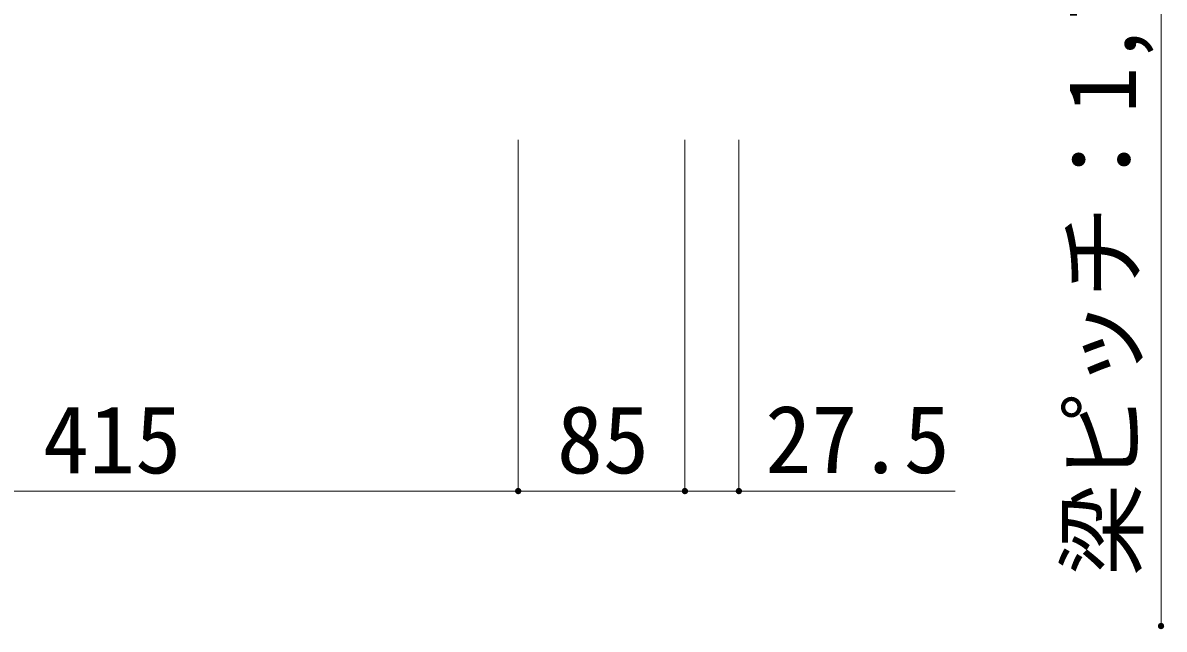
# Model space of a CAD drawing. Units: millimetres, scale not verified, with parts at other scales. Extents: x -10000 to 10000, y -6924 to 6926.
# Drawn here: x 4658 to 6112, y 3035 to 3808 of the extents above; entities that cross this region are included whole.
import ezdxf
from ezdxf.enums import TextEntityAlignment as Align

# ---------------------------------------------------------------- set-up
doc = ezdxf.new("R2010")
doc.units = ezdxf.units.MM
doc.header["$LTSCALE"] = 50
doc.layers.add('0-C_1-7', color=7, linetype='Continuous', lineweight=9)
doc.layers.add('1-C_2-7', color=7, linetype='Continuous', lineweight=9)
doc.styles.add('ＭＳ ゴシック', font='')
doc.styles.get('ＭＳ ゴシック').set_extended_font_data('MS Gothic')

msp = doc.modelspace()

# ---------------------------------------------------------------- linework, layer by layer
at = {"layer": '1-C_2-7', "color": 3}
for p, q in [((6108.47, 4057.06), (6108.47, 3039.49)), ((5289.31, 3659.08), (5289.31, 3211.48)), ((5501.81, 3659.08), (5501.81, 3211.48)), ((5570.53, 3211.48), (5570.53, 3659.08)), ((5501.81, 3211.48), (5501.81, 3509.08)), ((4251.81, 3211.48), (5289.31, 3211.48)), ((5289.31, 3211.48), (5501.81, 3211.48)), ((5501.81, 3211.48), (5570.53, 3211.48)), ((5570.53, 3211.48), (5845.96, 3211.48))]:
    msp.add_line(p, q, dxfattribs=at)
at = {"layer": '1-C_2-7'}
for points in [[(5285.31, 3211.48), (5286.96, 3214.72), (5289.31, 3211.48)], [(5285.31, 3211.48), (5286.57, 3214.4), (5286.96, 3214.72)], [(5285.31, 3211.48), (5286.22, 3214.03), (5286.57, 3214.4)], [(5289.31, 3211.48), (5286.96, 3214.72), (5287.38, 3214.99)], [(5289.31, 3211.48), (5287.38, 3214.99), (5287.83, 3215.2)], [(5289.31, 3211.48), (5287.83, 3215.2), (5288.31, 3215.36)], [(5289.31, 3211.48), (5288.31, 3215.36), (5288.81, 3215.45)], [(5289.31, 3211.48), (5288.81, 3215.45), (5289.31, 3215.48)], [(5289.31, 3211.48), (5289.31, 3215.48), (5289.56, 3215.47)], [(5289.31, 3211.48), (5289.56, 3215.47), (5290.06, 3215.41)], [(5289.31, 3211.48), (5290.06, 3215.41), (5290.54, 3215.29)], [(5289.31, 3211.48), (5290.54, 3215.29), (5291.01, 3215.1)], [(5289.31, 3211.48), (5291.01, 3215.1), (5293.31, 3211.48)], [(5293.31, 3211.48), (5291.01, 3215.1), (5291.45, 3214.86)], [(5293.27, 3211.98), (5291.45, 3214.86), (5291.86, 3214.56)], [(5293.31, 3211.48), (5291.45, 3214.86), (5293.27, 3211.98)], [(5293.18, 3212.48), (5291.86, 3214.56), (5292.22, 3214.22)], [(5293.27, 3211.98), (5291.86, 3214.56), (5293.18, 3212.48)], [(5293.03, 3212.95), (5292.22, 3214.22), (5292.54, 3213.83)], [(5293.18, 3212.48), (5292.22, 3214.22), (5293.03, 3212.95)], [(5497.81, 3211.48), (5499.46, 3214.72), (5501.81, 3211.48)], [(5497.81, 3211.48), (5499.07, 3214.4), (5499.46, 3214.72)], [(5497.81, 3211.48), (5499.46, 3214.72), (5501.81, 3211.48)], [(5497.81, 3211.48), (5499.07, 3214.4), (5499.46, 3214.72)], [(5497.81, 3211.48), (5498.72, 3214.03), (5499.07, 3214.4)], [(5497.81, 3211.48), (5498.72, 3214.03), (5499.07, 3214.4)], [(5501.81, 3211.48), (5499.46, 3214.72), (5499.88, 3214.99)], [(5501.81, 3211.48), (5499.46, 3214.72), (5499.88, 3214.99)], [(5501.81, 3211.48), (5499.88, 3214.99), (5500.33, 3215.2)], [(5501.81, 3211.48), (5499.88, 3214.99), (5500.33, 3215.2)], [(5501.81, 3211.48), (5500.33, 3215.2), (5500.81, 3215.36)], [(5501.81, 3211.48), (5500.33, 3215.2), (5500.81, 3215.36)], [(5501.81, 3211.48), (5500.81, 3215.36), (5501.31, 3215.45)], [(5501.81, 3211.48), (5500.81, 3215.36), (5501.31, 3215.45)], [(5501.81, 3211.48), (5501.31, 3215.45), (5501.81, 3215.48)], [(5501.81, 3211.48), (5501.31, 3215.45), (5501.81, 3215.48)], [(5501.81, 3211.48), (5501.81, 3215.48), (5502.06, 3215.47)], [(5501.81, 3211.48), (5501.81, 3215.48), (5502.06, 3215.47)], [(5501.81, 3211.48), (5502.06, 3215.47), (5502.56, 3215.41)], [(5501.81, 3211.48), (5502.06, 3215.47), (5502.56, 3215.41)], [(5501.81, 3211.48), (5502.56, 3215.41), (5503.04, 3215.29)], [(5501.81, 3211.48), (5502.56, 3215.41), (5503.04, 3215.29)], [(5501.81, 3211.48), (5503.04, 3215.29), (5503.51, 3215.1)], [(5501.81, 3211.48), (5503.04, 3215.29), (5503.51, 3215.1)], [(5501.81, 3211.48), (5503.51, 3215.1), (5505.81, 3211.48)], [(5501.81, 3211.48), (5503.51, 3215.1), (5505.81, 3211.48)], [(5505.81, 3211.48), (5503.51, 3215.1), (5503.95, 3214.86)], [(5505.81, 3211.48), (5503.51, 3215.1), (5503.95, 3214.86)], [(5505.77, 3211.98), (5503.95, 3214.86), (5504.36, 3214.56)], [(5505.81, 3211.48), (5503.95, 3214.86), (5505.77, 3211.98)], [(5505.77, 3211.98), (5503.95, 3214.86), (5504.36, 3214.56)], [(5505.81, 3211.48), (5503.95, 3214.86), (5505.77, 3211.98)], [(5505.68, 3212.48), (5504.36, 3214.56), (5504.72, 3214.22)], [(5505.77, 3211.98), (5504.36, 3214.56), (5505.68, 3212.48)], [(5505.68, 3212.48), (5504.36, 3214.56), (5504.72, 3214.22)], [(5505.77, 3211.98), (5504.36, 3214.56), (5505.68, 3212.48)], [(5505.53, 3212.95), (5504.72, 3214.22), (5505.04, 3213.83)], [(5505.68, 3212.48), (5504.72, 3214.22), (5505.53, 3212.95)], [(5505.53, 3212.95), (5504.72, 3214.22), (5505.04, 3213.83)], [(5505.68, 3212.48), (5504.72, 3214.22), (5505.53, 3212.95)], [(5566.53, 3211.48), (5568.18, 3214.72), (5570.53, 3211.48)], [(5566.53, 3211.48), (5567.79, 3214.4), (5568.18, 3214.72)], [(5566.53, 3211.48), (5567.44, 3214.03), (5567.79, 3214.4)], [(5570.53, 3211.48), (5568.18, 3214.72), (5568.6, 3214.99)], [(5570.53, 3211.48), (5568.6, 3214.99), (5569.05, 3215.2)], [(5570.53, 3211.48), (5569.05, 3215.2), (5569.53, 3215.36)], [(5570.53, 3211.48), (5569.53, 3215.36), (5570.03, 3215.45)], [(5570.53, 3211.48), (5570.03, 3215.45), (5570.53, 3215.48)], [(5570.53, 3211.48), (5570.53, 3215.48), (5570.78, 3215.47)], [(5570.53, 3211.48), (5570.78, 3215.47), (5571.28, 3215.41)], [(5570.53, 3211.48), (5571.28, 3215.41), (5571.76, 3215.29)], [(5570.53, 3211.48), (5571.76, 3215.29), (5572.23, 3215.1)], [(5570.53, 3211.48), (5572.23, 3215.1), (5574.53, 3211.48)], [(5574.53, 3211.48), (5572.23, 3215.1), (5572.67, 3214.86)], [(5574.5, 3211.98), (5572.67, 3214.86), (5573.08, 3214.56)], [(5574.53, 3211.48), (5572.67, 3214.86), (5574.5, 3211.98)], [(5574.4, 3212.48), (5573.08, 3214.56), (5573.44, 3214.22)], [(5574.5, 3211.98), (5573.08, 3214.56), (5574.4, 3212.48)], [(5574.25, 3212.95), (5573.44, 3214.22), (5573.76, 3213.83)], [(5574.4, 3212.48), (5573.44, 3214.22), (5574.25, 3212.95)], [(5285.31, 3211.48), (5285.93, 3213.62), (5286.22, 3214.03)], [(5285.31, 3211.48), (5285.69, 3213.18), (5285.93, 3213.62)], [(5285.31, 3211.48), (5285.5, 3212.72), (5285.69, 3213.18)], [(5285.31, 3211.48), (5285.38, 3212.23), (5285.5, 3212.72)], [(5285.31, 3211.48), (5285.31, 3211.73), (5285.38, 3212.23)], [(5289.31, 3207.48), (5285.31, 3211.48), (5289.31, 3211.48)], [(5289.06, 3207.49), (5285.31, 3211.48), (5289.31, 3207.48)], [(5288.56, 3207.55), (5285.31, 3211.48), (5289.06, 3207.49)], [(5288.07, 3207.68), (5285.31, 3211.48), (5288.56, 3207.55)], [(5287.6, 3207.86), (5285.31, 3211.48), (5288.07, 3207.68)], [(5287.16, 3208.1), (5285.31, 3211.48), (5287.6, 3207.86)], [(5287.16, 3208.1), (5285.34, 3210.98), (5285.31, 3211.48)], [(5286.76, 3208.4), (5285.34, 3210.98), (5287.16, 3208.1)], [(5286.76, 3208.4), (5285.43, 3210.49), (5285.34, 3210.98)], [(5286.39, 3208.74), (5285.43, 3210.49), (5286.76, 3208.4)], [(5286.39, 3208.74), (5285.59, 3210.01), (5285.43, 3210.49)], [(5286.07, 3209.13), (5285.59, 3210.01), (5286.39, 3208.74)], [(5286.07, 3209.13), (5285.8, 3209.55), (5285.59, 3210.01)], [(5293.3, 3211.23), (5289.31, 3211.48), (5293.31, 3211.48)], [(5293.24, 3210.73), (5289.31, 3211.48), (5293.3, 3211.23)], [(5293.11, 3210.25), (5289.31, 3211.48), (5293.24, 3210.73)], [(5292.93, 3209.78), (5289.31, 3211.48), (5293.11, 3210.25)], [(5292.68, 3209.34), (5289.31, 3211.48), (5292.93, 3209.78)], [(5292.39, 3208.93), (5289.31, 3211.48), (5292.68, 3209.34)], [(5292.04, 3208.57), (5289.31, 3211.48), (5292.39, 3208.93)], [(5291.66, 3208.25), (5289.31, 3211.48), (5292.04, 3208.57)], [(5291.23, 3207.98), (5289.31, 3211.48), (5291.66, 3208.25)], [(5291.23, 3207.98), (5289.31, 3207.48), (5289.31, 3211.48)], [(5290.78, 3207.76), (5289.31, 3207.48), (5291.23, 3207.98)], [(5290.3, 3207.61), (5289.31, 3207.48), (5290.78, 3207.76)], [(5289.81, 3207.51), (5289.31, 3207.48), (5290.3, 3207.61)], [(5293.03, 3212.95), (5292.54, 3213.83), (5292.81, 3213.41)], [(5497.81, 3211.48), (5498.43, 3213.62), (5498.72, 3214.03)], [(5497.81, 3211.48), (5498.43, 3213.62), (5498.72, 3214.03)], [(5497.81, 3211.48), (5498.19, 3213.18), (5498.43, 3213.62)], [(5497.81, 3211.48), (5498.19, 3213.18), (5498.43, 3213.62)], [(5497.81, 3211.48), (5498, 3212.72), (5498.19, 3213.18)], [(5497.81, 3211.48), (5498, 3212.72), (5498.19, 3213.18)], [(5497.81, 3211.48), (5497.88, 3212.23), (5498, 3212.72)], [(5497.81, 3211.48), (5497.88, 3212.23), (5498, 3212.72)], [(5497.81, 3211.48), (5497.81, 3211.73), (5497.88, 3212.23)], [(5497.81, 3211.48), (5497.81, 3211.73), (5497.88, 3212.23)], [(5501.81, 3207.48), (5497.81, 3211.48), (5501.81, 3211.48)], [(5501.56, 3207.49), (5497.81, 3211.48), (5501.81, 3207.48)], [(5501.06, 3207.55), (5497.81, 3211.48), (5501.56, 3207.49)], [(5500.57, 3207.68), (5497.81, 3211.48), (5501.06, 3207.55)], [(5500.1, 3207.86), (5497.81, 3211.48), (5500.57, 3207.68)], [(5499.66, 3208.1), (5497.81, 3211.48), (5500.1, 3207.86)], [(5499.66, 3208.1), (5497.84, 3210.98), (5497.81, 3211.48)], [(5501.81, 3207.48), (5497.81, 3211.48), (5501.81, 3211.48)], [(5501.56, 3207.49), (5497.81, 3211.48), (5501.81, 3207.48)], [(5501.06, 3207.55), (5497.81, 3211.48), (5501.56, 3207.49)], [(5500.57, 3207.68), (5497.81, 3211.48), (5501.06, 3207.55)], [(5500.1, 3207.86), (5497.81, 3211.48), (5500.57, 3207.68)], [(5499.66, 3208.1), (5497.81, 3211.48), (5500.1, 3207.86)], [(5499.66, 3208.1), (5497.84, 3210.98), (5497.81, 3211.48)], [(5499.26, 3208.4), (5497.84, 3210.98), (5499.66, 3208.1)], [(5499.26, 3208.4), (5497.93, 3210.49), (5497.84, 3210.98)], [(5499.26, 3208.4), (5497.84, 3210.98), (5499.66, 3208.1)], [(5499.26, 3208.4), (5497.93, 3210.49), (5497.84, 3210.98)], [(5498.89, 3208.74), (5497.93, 3210.49), (5499.26, 3208.4)], [(5498.89, 3208.74), (5498.09, 3210.01), (5497.93, 3210.49)], [(5498.89, 3208.74), (5497.93, 3210.49), (5499.26, 3208.4)], [(5498.89, 3208.74), (5498.09, 3210.01), (5497.93, 3210.49)], [(5498.57, 3209.13), (5498.09, 3210.01), (5498.89, 3208.74)], [(5498.57, 3209.13), (5498.3, 3209.55), (5498.09, 3210.01)], [(5498.57, 3209.13), (5498.09, 3210.01), (5498.89, 3208.74)], [(5498.57, 3209.13), (5498.3, 3209.55), (5498.09, 3210.01)], [(5505.8, 3211.23), (5501.81, 3211.48), (5505.81, 3211.48)], [(5505.74, 3210.73), (5501.81, 3211.48), (5505.8, 3211.23)], [(5505.61, 3210.25), (5501.81, 3211.48), (5505.74, 3210.73)], [(5505.43, 3209.78), (5501.81, 3211.48), (5505.61, 3210.25)], [(5505.18, 3209.34), (5501.81, 3211.48), (5505.43, 3209.78)], [(5504.89, 3208.93), (5501.81, 3211.48), (5505.18, 3209.34)], [(5504.54, 3208.57), (5501.81, 3211.48), (5504.89, 3208.93)], [(5504.16, 3208.25), (5501.81, 3211.48), (5504.54, 3208.57)], [(5503.73, 3207.98), (5501.81, 3211.48), (5504.16, 3208.25)], [(5503.73, 3207.98), (5501.81, 3207.48), (5501.81, 3211.48)], [(5505.8, 3211.23), (5501.81, 3211.48), (5505.81, 3211.48)], [(5505.74, 3210.73), (5501.81, 3211.48), (5505.8, 3211.23)], [(5505.61, 3210.25), (5501.81, 3211.48), (5505.74, 3210.73)], [(5505.43, 3209.78), (5501.81, 3211.48), (5505.61, 3210.25)], [(5505.18, 3209.34), (5501.81, 3211.48), (5505.43, 3209.78)], [(5504.89, 3208.93), (5501.81, 3211.48), (5505.18, 3209.34)], [(5504.54, 3208.57), (5501.81, 3211.48), (5504.89, 3208.93)], [(5504.16, 3208.25), (5501.81, 3211.48), (5504.54, 3208.57)], [(5503.73, 3207.98), (5501.81, 3211.48), (5504.16, 3208.25)], [(5503.73, 3207.98), (5501.81, 3207.48), (5501.81, 3211.48)], [(5503.28, 3207.76), (5501.81, 3207.48), (5503.73, 3207.98)], [(5503.28, 3207.76), (5501.81, 3207.48), (5503.73, 3207.98)], [(5502.8, 3207.61), (5501.81, 3207.48), (5503.28, 3207.76)], [(5502.8, 3207.61), (5501.81, 3207.48), (5503.28, 3207.76)], [(5502.31, 3207.51), (5501.81, 3207.48), (5502.8, 3207.61)], [(5502.31, 3207.51), (5501.81, 3207.48), (5502.8, 3207.61)], [(5505.53, 3212.95), (5505.04, 3213.83), (5505.31, 3213.41)], [(5505.53, 3212.95), (5505.04, 3213.83), (5505.31, 3213.41)], [(5566.53, 3211.48), (5567.15, 3213.62), (5567.44, 3214.03)], [(5566.53, 3211.48), (5566.91, 3213.18), (5567.15, 3213.62)], [(5566.53, 3211.48), (5566.72, 3212.72), (5566.91, 3213.18)], [(5566.53, 3211.48), (5566.6, 3212.23), (5566.72, 3212.72)], [(5566.53, 3211.48), (5566.53, 3211.73), (5566.6, 3212.23)], [(5570.53, 3207.48), (5566.53, 3211.48), (5570.53, 3211.48)], [(5570.28, 3207.49), (5566.53, 3211.48), (5570.53, 3207.48)], [(5569.78, 3207.55), (5566.53, 3211.48), (5570.28, 3207.49)], [(5569.29, 3207.68), (5566.53, 3211.48), (5569.78, 3207.55)], [(5568.82, 3207.86), (5566.53, 3211.48), (5569.29, 3207.68)], [(5568.38, 3208.1), (5566.53, 3211.48), (5568.82, 3207.86)], [(5568.38, 3208.1), (5566.56, 3210.98), (5566.53, 3211.48)], [(5567.98, 3208.4), (5566.56, 3210.98), (5568.38, 3208.1)], [(5567.98, 3208.4), (5566.65, 3210.49), (5566.56, 3210.98)], [(5567.61, 3208.74), (5566.65, 3210.49), (5567.98, 3208.4)], [(5567.61, 3208.74), (5566.81, 3210.01), (5566.65, 3210.49)], [(5567.29, 3209.13), (5566.81, 3210.01), (5567.61, 3208.74)], [(5567.29, 3209.13), (5567.02, 3209.55), (5566.81, 3210.01)], [(5574.52, 3211.23), (5570.53, 3211.48), (5574.53, 3211.48)], [(5574.46, 3210.73), (5570.53, 3211.48), (5574.52, 3211.23)], [(5574.33, 3210.25), (5570.53, 3211.48), (5574.46, 3210.73)], [(5574.15, 3209.78), (5570.53, 3211.48), (5574.33, 3210.25)], [(5573.9, 3209.34), (5570.53, 3211.48), (5574.15, 3209.78)], [(5573.61, 3208.93), (5570.53, 3211.48), (5573.9, 3209.34)], [(5573.27, 3208.57), (5570.53, 3211.48), (5573.61, 3208.93)], [(5572.88, 3208.25), (5570.53, 3211.48), (5573.27, 3208.57)], [(5572.45, 3207.98), (5570.53, 3211.48), (5572.88, 3208.25)], [(5572.45, 3207.98), (5570.53, 3207.48), (5570.53, 3211.48)], [(5572, 3207.76), (5570.53, 3207.48), (5572.45, 3207.98)], [(5571.52, 3207.61), (5570.53, 3207.48), (5572, 3207.76)], [(5571.03, 3207.51), (5570.53, 3207.48), (5571.52, 3207.61)], [(5574.25, 3212.95), (5573.76, 3213.83), (5574.03, 3213.41)], [(6104.47, 3039.49), (6106.54, 3042.99), (6108.47, 3039.49)], [(6104.47, 3039.49), (6106.12, 3042.72), (6106.54, 3042.99)], [(6104.47, 3039.49), (6105.73, 3042.4), (6106.12, 3042.72)], [(6104.47, 3039.49), (6105.39, 3042.04), (6105.73, 3042.4)], [(6104.47, 3039.49), (6105.09, 3041.63), (6105.39, 3042.04)], [(6104.47, 3039.49), (6104.85, 3041.19), (6105.09, 3041.63)], [(6104.47, 3039.49), (6104.67, 3040.72), (6104.85, 3041.19)], [(6104.47, 3039.49), (6104.54, 3040.24), (6104.67, 3040.72)], [(6104.47, 3039.49), (6104.48, 3039.74), (6104.54, 3040.24)], [(6108.47, 3039.49), (6106.54, 3042.99), (6107, 3043.21)], [(6108.47, 3039.49), (6107, 3043.21), (6107.48, 3043.36)], [(6108.47, 3039.49), (6107.48, 3043.36), (6107.97, 3043.46)], [(6108.47, 3039.49), (6107.97, 3043.46), (6108.47, 3043.49)], [(6108.47, 3039.49), (6108.47, 3043.49), (6108.72, 3043.48)], [(6108.47, 3039.49), (6108.72, 3043.48), (6109.22, 3043.42)], [(6108.47, 3039.49), (6109.22, 3043.42), (6109.71, 3043.29)], [(6108.47, 3039.49), (6109.71, 3043.29), (6110.17, 3043.11)], [(6108.47, 3039.49), (6110.17, 3043.11), (6110.61, 3042.87)], [(6108.47, 3039.49), (6110.61, 3042.87), (6112.47, 3039.49)], [(6112.47, 3039.49), (6110.61, 3042.87), (6111.02, 3042.57)], [(6112.44, 3039.99), (6111.02, 3042.57), (6111.39, 3042.23)], [(6112.47, 3039.49), (6111.02, 3042.57), (6112.44, 3039.99)], [(6112.35, 3040.48), (6111.39, 3042.23), (6111.71, 3041.84)], [(6112.44, 3039.99), (6111.39, 3042.23), (6112.35, 3040.48)], [(6112.19, 3040.96), (6111.71, 3041.84), (6111.98, 3041.42)], [(6112.35, 3040.48), (6111.71, 3041.84), (6112.19, 3040.96)], [(6108.47, 3035.49), (6104.47, 3039.49), (6108.47, 3039.49)], [(6108.22, 3035.5), (6104.47, 3039.49), (6108.47, 3035.49)], [(6107.72, 3035.56), (6104.47, 3039.49), (6108.22, 3035.5)], [(6107.23, 3035.68), (6104.47, 3039.49), (6107.72, 3035.56)], [(6106.77, 3035.87), (6104.47, 3039.49), (6107.23, 3035.68)], [(6106.33, 3036.11), (6104.47, 3039.49), (6106.77, 3035.87)], [(6105.92, 3036.41), (6104.47, 3039.49), (6106.33, 3036.11)], [(6105.92, 3036.41), (6104.5, 3038.99), (6104.47, 3039.49)], [(6105.56, 3036.75), (6104.5, 3038.99), (6105.92, 3036.41)], [(6105.56, 3036.75), (6104.6, 3038.49), (6104.5, 3038.99)], [(6105.23, 3037.14), (6104.6, 3038.49), (6105.56, 3036.75)], [(6105.23, 3037.14), (6104.75, 3038.02), (6104.6, 3038.49)], [(6104.97, 3037.56), (6104.75, 3038.02), (6105.23, 3037.14)], [(6112.46, 3039.24), (6108.47, 3039.49), (6112.47, 3039.49)], [(6112.4, 3038.74), (6108.47, 3039.49), (6112.46, 3039.24)], [(6112.28, 3038.25), (6108.47, 3039.49), (6112.4, 3038.74)], [(6112.09, 3037.79), (6108.47, 3039.49), (6112.28, 3038.25)], [(6111.85, 3037.35), (6108.47, 3039.49), (6112.09, 3037.79)], [(6111.55, 3036.94), (6108.47, 3039.49), (6111.85, 3037.35)], [(6111.21, 3036.57), (6108.47, 3039.49), (6111.55, 3036.94)], [(6110.82, 3036.25), (6108.47, 3039.49), (6111.21, 3036.57)], [(6110.4, 3035.98), (6108.47, 3039.49), (6110.82, 3036.25)], [(6109.94, 3035.77), (6108.47, 3039.49), (6110.4, 3035.98)], [(6109.94, 3035.77), (6108.47, 3035.49), (6108.47, 3039.49)], [(6109.47, 3035.61), (6108.47, 3035.49), (6109.94, 3035.77)], [(6108.97, 3035.52), (6108.47, 3035.49), (6109.47, 3035.61)]]:
    msp.add_solid(points, dxfattribs=at)

# ---------------------------------------------------------------- texts
at = {"layer": '0-C_1-7', "color": 4, "style": 'ＭＳ ゴシック'}
msp.add_text('梁ピッチ：1,758', height=86.51, rotation=90, dxfattribs=at).set_placement((6102.45, 3103.09), align=Align.BOTTOM_LEFT)
for s, p in [('415', (4683.56, 3208.11)), ('85', (5338.56, 3208.11)), ('27.5', (5604.05, 3208.48))]:
    msp.add_text(s, height=86.51, dxfattribs=at).set_placement(p, align=Align.BOTTOM_LEFT)

doc.saveas('drawing.dxf')
